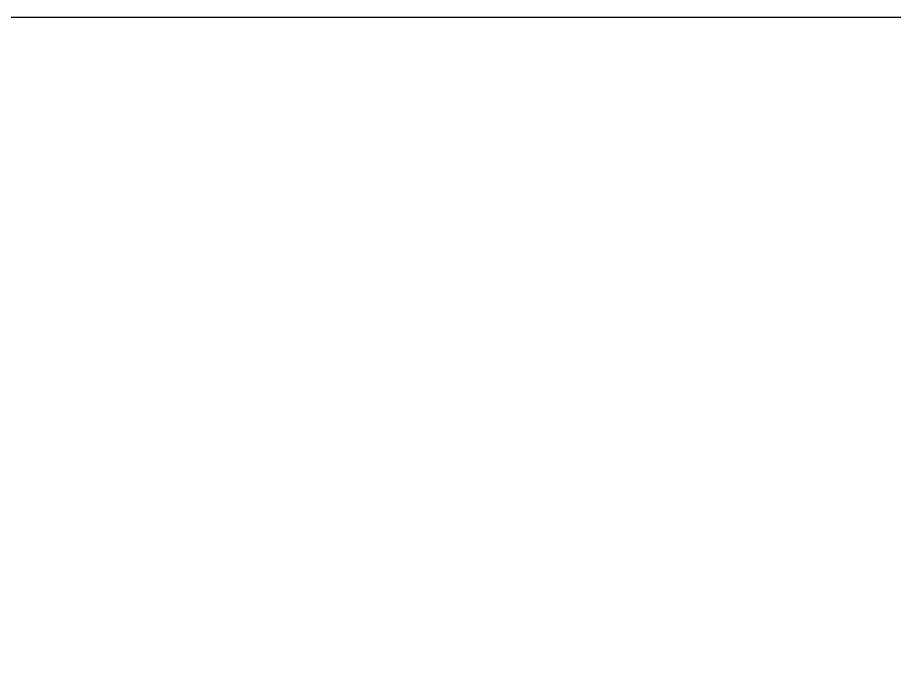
# Model space of a CAD drawing. Extents: x 4 to 307, y 9 to 217.
# Drawn here: x 127.238 to 129.992, y 95.196 to 97.257 of the extents above; entities that cross this region are included whole.
import ezdxf

# ---------------------------------------------------------------- set-up
doc = ezdxf.new("R2010")
doc.units = 0
doc.header["$MEASUREMENT"] = 0
doc.layers.add('EBENE_1', color=7, linetype='CONTINUOUS')

msp = doc.modelspace()

# ---------------------------------------------------------------- linework, layer by layer
at = {"layer": 'EBENE_1'}
msp.add_open_spline([(180.6957, 13.3604), (180.6957, 13.3604), (171.1201, 13.3604), (171.1201, 13.3604), (171.1201, 13.3604), (171.1201, 9.4489), (171.1201, 9.4489), (171.1201, 9.4489), (161.1121, 9.4489), (161.1121, 9.4489), (161.1121, 9.4489), (161.1121, 13.3604), (161.1121, 13.3604), (161.1121, 13.3604), (131.1402, 13.3604), (131.1402, 13.3604), (131.1402, 13.3604), (131.1402, 9.4489), (131.1402, 9.4489), (131.1402, 9.4489), (121.1581, 9.4489), (121.1581, 9.4489), (121.1581, 9.4489), (121.1581, 13.3604), (121.1581, 13.3604), (121.1581, 13.3604), (110.7187, 13.3604), (110.7187, 13.3604), (110.7187, 18.5167), (110.7187, 23.4442), (110.7187, 28.194), (110.6932, 28.194), (110.6679, 28.194), (110.6424, 28.194), (110.6424, 28.194), (106.7817, 28.194), (106.7817, 28.194), (105.3339, 28.194), (103.4542, 29.1593), (102.1335, 30.4547), (101.4731, 31.0896), (100.6602, 32.0549), (100.33, 32.8425), (99.5681, 31.9533), (99.6951, 29.1593), (99.6951, 28.1433), (101.3207, 25.5523), (103.124, 26.6699), (104.9275, 24.7651), (107.4166, 22.1995), (103.7844, 17.8563), (100.7619, 19.8121), (100.6094, 19.9137), (100.4825, 20.015), (100.3555, 20.1676), (100.3555, 20.1676), (100.33, 20.1676), (100.33, 20.1676), (100.33, 20.1676), (100.33, 20.1676), (100.33, 20.1676), (100.33, 20.1676), (100.33, 20.1676), (100.33, 20.1676), (99.1108, 21.463), (99.1363, 23.1393), (98.1965, 24.5618), (97.7138, 24.1556), (97.1805, 23.9269), (96.5709, 23.8763), (96.3423, 22.6822), (97.1297, 21.4378), (96.8503, 20.066), (96.0883, 15.9511), (90.0176, 17.0432), (90.6781, 21.1074), (90.9828, 22.9871), (92.5322, 23.2155), (93.3196, 24.6635), (92.9387, 25.1461), (92.6085, 25.7049), (92.3798, 26.2889), (90.1954, 26.2131), (87.6047, 21.6662), (85.3187, 25.3494), (83.566, 28.9051), (86.5887, 30.7592), (89.7637, 29.921), (91.2114, 29.5148), (92.6339, 29.1338), (93.2688, 31.1151), (94.1833, 33.9091), (96.1137, 40.3862), (99.7204, 41.0973), (103.5305, 41.8845), (103.8607, 36.1442), (106.7309, 36.1442), (106.7309, 36.1442), (106.7309, 36.1442), (106.7309, 36.1442), (106.7309, 36.1442), (106.7309, 36.1442), (106.7309, 36.1442), (106.7309, 36.1442), (110.6932, 36.1442), (110.6932, 36.1442), (110.6932, 36.1442), (110.7187, 36.1442), (110.7187, 36.1442), (110.7187, 57.6833), (110.7187, 75.5651), (110.7187, 93.3449), (110.7187, 93.3449), (120.7262, 93.3449), (120.7262, 93.3449), (120.7262, 93.3449), (120.7262, 97.2568), (120.7262, 97.2568), (120.7262, 97.2568), (130.7339, 97.2568), (130.7339, 97.2568), (130.7339, 97.2568), (130.7339, 93.3449), (130.7339, 93.3449), (130.7339, 93.3449), (160.7059, 93.3449), (160.7059, 93.3449), (160.7059, 93.3449), (160.7059, 97.2568), (160.7059, 97.2568), (160.7059, 97.2568), (170.6881, 97.2568), (170.6881, 97.2568), (170.6881, 97.2568), (170.6881, 93.3449), (170.6881, 93.3449), (170.6881, 93.3449), (180.6957, 93.3449), (180.6957, 93.3449), (180.6957, 83.8709), (180.6957, 75.1334), (180.6957, 66.9035), (180.7209, 66.9035), (180.7467, 66.9035), (180.7719, 66.9035), (180.7719, 66.9035), (184.6328, 66.9035), (184.6328, 66.9035), (186.0808, 66.9035), (187.9601, 65.9385), (189.2809, 64.6431), (189.9413, 64.0078), (190.754, 63.0429), (191.0844, 62.2808), (191.8461, 63.1445), (191.7193, 65.9385), (191.7193, 66.9544), (190.0936, 69.5452), (188.2901, 68.4276), (186.4869, 70.3327), (183.9978, 72.9234), (187.63, 77.2415), (190.6524, 75.2857), (190.805, 75.2092), (190.9318, 75.0825), (191.0844, 74.9557), (191.0844, 74.9557), (191.0844, 74.9298), (191.0844, 74.9298), (191.0844, 74.9298), (191.0844, 74.9298), (191.0844, 74.9298), (191.0844, 74.9298), (191.0844, 74.9298), (191.0844, 74.9298), (192.3033, 73.6345), (192.3033, 71.9584), (193.218, 70.5356), (193.7006, 70.9421), (194.2594, 71.1709), (194.8437, 71.2219), (195.0721, 72.4156), (194.2849, 73.6855), (194.564, 75.0318), (195.3515, 79.1466), (201.397, 78.0542), (200.7362, 73.99), (200.4317, 72.1107), (198.882, 71.882), (198.0945, 70.4343), (198.4755, 69.9517), (198.8059, 69.3929), (199.0343, 68.8341), (201.2189, 68.8851), (203.8099, 73.4316), (206.0957, 69.7484), (207.8483, 66.1924), (204.8255, 64.3382), (201.6505, 65.1764), (200.2029, 65.5826), (198.7808, 65.964), (198.1455, 63.9827), (197.2312, 61.1887), (195.3005, 54.7371), (191.6939, 54.0005), (187.8839, 53.213), (187.5535, 58.9532), (184.6834, 58.9532), (184.6834, 58.9532), (184.6834, 58.9532), (184.6834, 58.9532), (184.6834, 58.9532), (184.6834, 58.9532), (184.6834, 58.9532), (184.6834, 58.9532), (180.7209, 58.9532), (180.7209, 58.9532), (180.7209, 58.9532), (180.6957, 58.9532), (180.6957, 58.9532), (180.6957, 42.4181), (180.6957, 27.864), (180.6957, 13.3604)], degree=3, knots=[0, 0, 0, 0, 1, 1, 1, 2, 2, 2, 3, 3, 3, 4, 4, 4, 5, 5, 5, 6, 6, 6, 7, 7, 7, 8, 8, 8, 9, 9, 9, 10, 10, 10, 11, 11, 11, 12, 12, 12, 13, 13, 13, 14, 14, 14, 15, 15, 15, 16, 16, 16, 17, 17, 17, 18, 18, 18, 19, 19, 19, 20, 20, 20, 21, 21, 21, 22, 22, 22, 23, 23, 23, 24, 24, 24, 25, 25, 25, 26, 26, 26, 27, 27, 27, 28, 28, 28, 29, 29, 29, 30, 30, 30, 31, 31, 31, 32, 32, 32, 33, 33, 33, 34, 34, 34, 35, 35, 35, 36, 36, 36, 37, 37, 37, 38, 38, 38, 39, 39, 39, 40, 40, 40, 41, 41, 41, 42, 42, 42, 43, 43, 43, 44, 44, 44, 45, 45, 45, 46, 46, 46, 47, 47, 47, 48, 48, 48, 49, 49, 49, 50, 50, 50, 51, 51, 51, 52, 52, 52, 53, 53, 53, 54, 54, 54, 55, 55, 55, 56, 56, 56, 57, 57, 57, 58, 58, 58, 59, 59, 59, 60, 60, 60, 61, 61, 61, 62, 62, 62, 63, 63, 63, 64, 64, 64, 65, 65, 65, 66, 66, 66, 67, 67, 67, 68, 68, 68, 69, 69, 69, 70, 70, 70, 71, 71, 71, 72, 72, 72, 73, 73, 73, 74, 74, 74, 74], dxfattribs=at)

doc.saveas('drawing.dxf')
